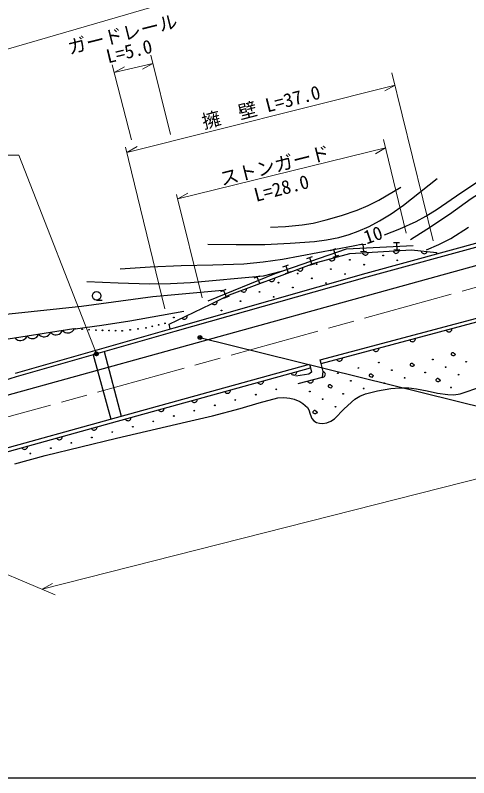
# Model space of a CAD drawing. Units: millimetres, scale not verified. Extents: x 40000 to 680000, y 20000 to 380000.
# Drawn here: x 96882 to 157430, y 205000 to 306771 of the extents above; entities that cross this region are included whole.
import ezdxf
from ezdxf.enums import TextEntityAlignment as Align

# ---------------------------------------------------------------- set-up
doc = ezdxf.new("R2010")
doc.units = ezdxf.units.MM
doc.header["$LTSCALE"] = 1000
doc.linetypes.add('CHAIN', pattern=[18.5, 12, -1.5, 3.5, -1.5])
for name, color, linetype, lineweight in [('M-BGD', 7, 'Continuous', 25), ('M-BMK', 2, 'CHAIN', 13), ('M-STR-HTXT', 7, 'Continuous', 13), ('M-STR-STRC', 7, 'Continuous', 25), ('M-TTL-BAND', 7, 'Continuous', 25)]:
    doc.layers.add(name, color=color, linetype=linetype, lineweight=lineweight)
doc.styles.add('ＭＳ ゴシック', font='')
doc.styles.get('ＭＳ ゴシック').set_extended_font_data('MS Gothic')

msp = doc.modelspace()

# ---------------------------------------------------------------- linework, layer by layer
at = {"layer": 'M-BGD'}
for p, q in [((143738, 272338), (165579, 278340)), ((143872, 271856), (165711, 277858)), ((141107, 275601), (150024, 276055)), ((142911, 276194), (143710, 276234)), ((143310, 276214), (143361, 275215)), ((147370, 276421), (148169, 276462)), ((147769, 276441), (147820, 275442)), ((131564, 272307), (141107, 275601)), ((136801, 273671), (141572, 274977)), ((138975, 275394), (139731, 275655)), ((139353, 275525), (139679, 274579)), ((141572, 274977), (149792, 275451)), ((143761, 275236), (142962, 275195)), ((143228, 275073), (143265, 274979)), ((143265, 274979), (143318, 274901)), ((143318, 274901), (143402, 274826)), ((143402, 274826), (143485, 274783)), ((143485, 274783), (143582, 274756)), ((143710, 274764), (143804, 274801)), ((143804, 274801), (143881, 274854)), ((143881, 274854), (143957, 274938)), ((143957, 274938), (144000, 275021)), ((144000, 275021), (144026, 275119)), ((147338, 275310), (147375, 275216)), ((147375, 275216), (147428, 275139)), ((148220, 275463), (147421, 275422)), ((147428, 275139), (147512, 275063)), ((147512, 275063), (147595, 275020)), ((147595, 275020), (147692, 274994)), ((147692, 274994), (147820, 275001)), ((147820, 275001), (147914, 275039)), ((147914, 275039), (147991, 275091)), ((147991, 275091), (148067, 275176)), ((148067, 275176), (148110, 275258)), ((148110, 275258), (148136, 275356)), ((149792, 275451), (153143, 275111)), ((151070, 275322), (151092, 275223)), ((151092, 275223), (151131, 275138)), ((151131, 275138), (151203, 275051)), ((151203, 275051), (151278, 274995)), ((151278, 274995), (151370, 274953)), ((151370, 274953), (151497, 274940)), ((151497, 274940), (151596, 274962)), ((151596, 274962), (151681, 275002)), ((151681, 275002), (151768, 275074)), ((151768, 275074), (151824, 275148)), ((151824, 275148), (151866, 275241)), ((153143, 275111), (153119, 274916)), ((135794, 274296), (136550, 274557)), ((136172, 274426), (136499, 273481)), ((138801, 274218), (138857, 274134)), ((138857, 274134), (138924, 274069)), ((138924, 274069), (139022, 274013)), ((139022, 274013), (139112, 273988)), ((139112, 273988), (139213, 273983)), ((139213, 273983), (139337, 274017)), ((140057, 274710), (139301, 274449)), ((139337, 274017), (139421, 274073)), ((139421, 274073), (139485, 274140)), ((139485, 274140), (139541, 274239)), ((139541, 274239), (139567, 274328)), ((139567, 274328), (139572, 274429)), ((143582, 274756), (143710, 274764)), ((132143, 271967), (136801, 273671)), ((132613, 273198), (133370, 273459)), ((132991, 273328), (133318, 272383)), ((134542, 272831), (134605, 272752)), ((134605, 272752), (134678, 272694)), ((135173, 272741), (135231, 272814)), ((135231, 272814), (135278, 272917)), ((135278, 272917), (135295, 273008)), ((135295, 273008), (135292, 273109)), ((136877, 273612), (136120, 273351)), ((118115, 265065), (143738, 272338)), ((118251, 264585), (143872, 271856)), ((122647, 268672), (131564, 272307)), ((125498, 269467), (132143, 271967)), ((128776, 271710), (129517, 272012)), ((129146, 271861), (129524, 270935)), ((133696, 272514), (132940, 272253)), ((134678, 272694), (134781, 272646)), ((134781, 272646), (134873, 272629)), ((134873, 272629), (134974, 272633)), ((134974, 272633), (135094, 272677)), ((135094, 272677), (135173, 272741)), ((129894, 271086), (129153, 270784)), ((130774, 271430), (130838, 271351)), ((130838, 271351), (130911, 271293)), ((130911, 271293), (131014, 271245)), ((131014, 271245), (131105, 271228)), ((131105, 271228), (131206, 271232)), ((131206, 271232), (131326, 271276)), ((131326, 271276), (131405, 271340)), ((131405, 271340), (131463, 271413)), ((131463, 271413), (131511, 271516)), ((131511, 271516), (131528, 271607)), ((131528, 271607), (131524, 271708)), ((124317, 269892), (125058, 270194)), ((124687, 270043), (125065, 269117)), ((127007, 270029), (127070, 269950)), ((127070, 269950), (127143, 269891)), ((127143, 269891), (127246, 269844)), ((127246, 269844), (127338, 269827)), ((127338, 269827), (127439, 269831)), ((127439, 269831), (127559, 269875)), ((127559, 269875), (127637, 269939)), ((127637, 269939), (127696, 270012)), ((127696, 270012), (127743, 270115)), ((127743, 270115), (127760, 270206)), ((127760, 270206), (127756, 270307)), ((107751, 268751), (108501, 268751)), ((122999, 268218), (125498, 269467)), ((125435, 269268), (124695, 268966)), ((117432, 265548), (122999, 268218)), ((123122, 268313), (123192, 268240)), ((123192, 268240), (123270, 268189)), ((123270, 268189), (123377, 268153)), ((123377, 268153), (123470, 268144)), ((123470, 268144), (123571, 268157)), ((123571, 268157), (123686, 268213)), ((123686, 268213), (123758, 268284)), ((123758, 268284), (123809, 268362)), ((123809, 268362), (123846, 268469)), ((123854, 268562), (123841, 268662)), ((123846, 268469), (123854, 268562)), ((137614, 260774), (166862, 268583)), ((137743, 260291), (166994, 268101)), ((119822, 266603), (119808, 266703)), ((119089, 266353), (119160, 266281)), ((119160, 266281), (119238, 266230)), ((119238, 266230), (119345, 266193)), ((119345, 266193), (119438, 266185)), ((119438, 266185), (119538, 266198)), ((119538, 266198), (119653, 266254)), ((119653, 266254), (119725, 266325)), ((119725, 266325), (119776, 266403)), ((119776, 266403), (119813, 266510)), ((119813, 266510), (119822, 266603)), ((92214, 262983), (104710, 264971)), ((96907, 259020), (118115, 265065)), ((103107, 264553), (103176, 264727)), ((103176, 264727), (103296, 264584)), ((104496, 264580), (104607, 264695)), ((104607, 264695), (104687, 264805)), ((104687, 264805), (104757, 264978)), ((117566, 264909), (117432, 265548)), ((154420, 264743), (154475, 264659)), ((154475, 264659), (154542, 264594)), ((155039, 264594), (155104, 264661)), ((155104, 264661), (155161, 264759)), ((155161, 264759), (155186, 264849)), ((155186, 264849), (155192, 264950)), ((96856, 263721), (96976, 263578)), ((97048, 258540), (118251, 264585)), ((98175, 263575), (98287, 263689)), ((98287, 263689), (98366, 263799)), ((98366, 263799), (98436, 263972)), ((98436, 263972), (98556, 263829)), ((98556, 263829), (98666, 263750)), ((98666, 263750), (98807, 263675)), ((98807, 263675), (99012, 263610)), ((99012, 263610), (99207, 263609)), ((99207, 263609), (99396, 263639)), ((99396, 263639), (99581, 263701)), ((99581, 263701), (99756, 263826)), ((99756, 263826), (99867, 263941)), ((99867, 263941), (99947, 264051)), ((99947, 264051), (100016, 264224)), ((100016, 264224), (100136, 264081)), ((100136, 264081), (100246, 264001)), ((100246, 264001), (100388, 263926)), ((100388, 263926), (100592, 263862)), ((100592, 263862), (100787, 263860)), ((100787, 263860), (100977, 263891)), ((100977, 263891), (101161, 263952)), ((101161, 263952), (101336, 264077)), ((101336, 264077), (101447, 264192)), ((101447, 264192), (101527, 264302)), ((101527, 264302), (101596, 264475)), ((101596, 264475), (101716, 264332)), ((101716, 264332), (101826, 264253)), ((101826, 264253), (101968, 264178)), ((101968, 264178), (102172, 264113)), ((102172, 264113), (102367, 264112)), ((102367, 264112), (102557, 264142)), ((102557, 264142), (102741, 264204)), ((102741, 264204), (102916, 264329)), ((102916, 264329), (103027, 264444)), ((103027, 264444), (103107, 264553)), ((103296, 264584), (103406, 264504)), ((103406, 264504), (103548, 264429)), ((103548, 264429), (103753, 264365)), ((103753, 264365), (103947, 264363)), ((103947, 264363), (104137, 264393)), ((104137, 264393), (104321, 264455)), ((104321, 264455), (104496, 264580)), ((150311, 263547), (150317, 263648)), ((154542, 264594), (154640, 264537)), ((154640, 264537), (154730, 264511)), ((154730, 264511), (154831, 264505)), ((154831, 264505), (154955, 264538)), ((154955, 264538), (155039, 264594)), ((96976, 263578), (97086, 263498)), ((97086, 263498), (97227, 263424)), ((97227, 263424), (97432, 263359)), ((97432, 263359), (97627, 263358)), ((97627, 263358), (97816, 263388)), ((97816, 263388), (98001, 263450)), ((98001, 263450), (98175, 263575)), ((149544, 263442), (149600, 263357)), ((149600, 263357), (149667, 263292)), ((149667, 263292), (149765, 263236)), ((149765, 263236), (149855, 263210)), ((149855, 263210), (149956, 263204)), ((149956, 263204), (150079, 263237)), ((150079, 263237), (150164, 263292)), ((150164, 263292), (150229, 263359)), ((150229, 263359), (150285, 263457)), ((150285, 263457), (150311, 263547)), ((108770, 261882), (111043, 253266)), ((144669, 262140), (144725, 262055)), ((144725, 262055), (144792, 261991)), ((144792, 261991), (144890, 261934)), ((144890, 261934), (144979, 261908)), ((144979, 261908), (145080, 261902)), ((145080, 261902), (145204, 261935)), ((145204, 261935), (145288, 261991)), ((145288, 261991), (145353, 262058)), ((145353, 262058), (145410, 262156)), ((145410, 262156), (145436, 262245)), ((145436, 262245), (145442, 262346)), ((155109, 261472), (155115, 261608)), ((155115, 261608), (155192, 261711)), ((155192, 261711), (155259, 261769)), ((155259, 261769), (155342, 261770)), ((155342, 261770), (155452, 261665)), ((155452, 261665), (155539, 261646)), ((155539, 261646), (155588, 261617)), ((155588, 261617), (155623, 261523)), ((107299, 261462), (109645, 252881)), ((137743, 260291), (137614, 260774)), ((139794, 260838), (139849, 260754)), ((139849, 260754), (139916, 260689)), ((139916, 260689), (140014, 260632)), ((140014, 260632), (140104, 260606)), ((140104, 260606), (140205, 260600)), ((140205, 260600), (140329, 260633)), ((140329, 260633), (140413, 260689)), ((140413, 260689), (140478, 260756)), ((140478, 260756), (140535, 260854)), ((140535, 260854), (140561, 260944)), ((140561, 260944), (140567, 261045)), ((155169, 261363), (155109, 261472)), ((155244, 261352), (155169, 261363)), ((155329, 261302), (155244, 261352)), ((155424, 261296), (155329, 261302)), ((155535, 261386), (155424, 261296)), ((155623, 261523), (155535, 261386)), ((109604, 252869), (136166, 260185)), ((109737, 252388), (136299, 259703)), ((136166, 260185), (136299, 259703)), ((136299, 259703), (136437, 259147)), ((137971, 259203), (137743, 260291)), ((149635, 260046), (149641, 260182)), ((149695, 259937), (149635, 260046)), ((149641, 260182), (149718, 260284)), ((149770, 259926), (149695, 259937)), ((149718, 260284), (149785, 260343)), ((149855, 259876), (149770, 259926)), ((149785, 260343), (149868, 260344)), ((149950, 259869), (149855, 259876)), ((149868, 260344), (149978, 260238)), ((150061, 259960), (149950, 259869)), ((149978, 260238), (150065, 260220)), ((150149, 260097), (150061, 259960)), ((150065, 260220), (150114, 260191)), ((150114, 260191), (150149, 260097)), ((93285, 257405), (97048, 258540)), ((133700, 258987), (133756, 258903)), ((133756, 258903), (133824, 258838)), ((133824, 258838), (133922, 258783)), ((133922, 258783), (134012, 258757)), ((134012, 258757), (134113, 258752)), ((134113, 258752), (134236, 258786)), ((134236, 258786), (134320, 258842)), ((134320, 258842), (134385, 258910)), ((136096, 258863), (134335, 258579)), ((134385, 258910), (134441, 259008)), ((134441, 259008), (134466, 259098)), ((134466, 259098), (134471, 259199)), ((136437, 259147), (136096, 258863)), ((137914, 258465), (137971, 259203)), ((138066, 259194), (137973, 259233)), ((138010, 258460), (138093, 258502)), ((138142, 259140), (138066, 259194)), ((138093, 258502), (138179, 258575)), ((138216, 259054), (138142, 259140)), ((138179, 258575), (138233, 258651)), ((138258, 258970), (138216, 259054)), ((138233, 258651), (138272, 258745)), ((138282, 258872), (138258, 258970)), ((138272, 258745), (138282, 258872)), ((144161, 258619), (144167, 258755)), ((144220, 258511), (144161, 258619)), ((144167, 258755), (144244, 258858)), ((144296, 258499), (144220, 258511)), ((144244, 258858), (144311, 258917)), ((144381, 258449), (144296, 258499)), ((144311, 258917), (144393, 258918)), ((144393, 258918), (144504, 258812)), ((144586, 258534), (144476, 258443)), ((144504, 258812), (144591, 258793)), ((144675, 258671), (144586, 258534)), ((144591, 258793), (144640, 258765)), ((144640, 258765), (144675, 258671)), ((129273, 257768), (129329, 257684)), ((129329, 257684), (129397, 257619)), ((129397, 257619), (129495, 257563)), ((129495, 257563), (129585, 257538)), ((129585, 257538), (129686, 257533)), ((129686, 257533), (129809, 257567)), ((129809, 257567), (129893, 257623)), ((129893, 257623), (129958, 257691)), ((129958, 257691), (130014, 257789)), ((130014, 257789), (130039, 257879)), ((130039, 257879), (130044, 257980)), ((134676, 257613), (137914, 258465)), ((135908, 257937), (135964, 257853)), ((135964, 257853), (136030, 257787)), ((136030, 257787), (136128, 257730)), ((136128, 257730), (136218, 257704)), ((136218, 257704), (136319, 257698)), ((136319, 257698), (136442, 257730)), ((136442, 257730), (136527, 257786)), ((136527, 257786), (136592, 257853)), ((136592, 257853), (136649, 257950)), ((136649, 257950), (136675, 258040)), ((136675, 258040), (136682, 258141)), ((137911, 258435), (138010, 258460)), ((138770, 257432), (138837, 257490)), ((138837, 257490), (138919, 257491)), ((138919, 257491), (139030, 257386)), ((144476, 258443), (144381, 258449)), ((153085, 258022), (153091, 258158)), ((153145, 257913), (153085, 258022)), ((153091, 258158), (153168, 258260)), ((153220, 257902), (153145, 257913)), ((153168, 258260), (153235, 258319)), ((153305, 257852), (153220, 257902)), ((153235, 258319), (153318, 258320)), ((153400, 257845), (153305, 257852)), ((153318, 258320), (153428, 258214)), ((153511, 257936), (153400, 257845)), ((153428, 258214), (153515, 258196)), ((153599, 258073), (153511, 257936)), ((153515, 258196), (153564, 258167)), ((153564, 258167), (153599, 258073)), ((124846, 256548), (124902, 256464)), ((124902, 256464), (124970, 256400)), ((125466, 256404), (125531, 256472)), ((125531, 256472), (125587, 256570)), ((125587, 256570), (125612, 256660)), ((125612, 256660), (125617, 256761)), ((138687, 257193), (138693, 257329)), ((138746, 257084), (138687, 257193)), ((138693, 257329), (138770, 257432)), ((138822, 257073), (138746, 257084)), ((138907, 257023), (138822, 257073)), ((139002, 257017), (138907, 257023)), ((139112, 257107), (139002, 257017)), ((139030, 257386), (139117, 257367)), ((139201, 257244), (139112, 257107)), ((139117, 257367), (139166, 257338)), ((139166, 257338), (139201, 257244)), ((121185, 255441), (121190, 255542)), ((124970, 256400), (125068, 256344)), ((125068, 256344), (125158, 256319)), ((125158, 256319), (125259, 256314)), ((125259, 256314), (125382, 256348)), ((125382, 256348), (125466, 256404)), ((120419, 255329), (120475, 255245)), ((120475, 255245), (120543, 255181)), ((120543, 255181), (120641, 255125)), ((120641, 255125), (120731, 255100)), ((120731, 255100), (120832, 255095)), ((120832, 255095), (120956, 255129)), ((120956, 255129), (121040, 255185)), ((121040, 255185), (121104, 255252)), ((121104, 255252), (121160, 255351)), ((121160, 255351), (121185, 255441)), ((115992, 254110), (116048, 254026)), ((116048, 254026), (116116, 253962)), ((116116, 253962), (116214, 253906)), ((116214, 253906), (116304, 253881)), ((116304, 253881), (116405, 253875)), ((116405, 253875), (116529, 253909)), ((116529, 253909), (116613, 253966)), ((116613, 253966), (116677, 254033)), ((116677, 254033), (116733, 254132)), ((116733, 254132), (116758, 254221)), ((116758, 254221), (116763, 254323)), ((136663, 253743), (136669, 253879)), ((136723, 253634), (136663, 253743)), ((136669, 253879), (136746, 253981)), ((136798, 253623), (136723, 253634)), ((136746, 253981), (136813, 254040)), ((136883, 253573), (136798, 253623)), ((136813, 254040), (136896, 254041)), ((136978, 253566), (136883, 253573)), ((136896, 254041), (137006, 253935)), ((137089, 253657), (136978, 253566)), ((137006, 253935), (137093, 253917)), ((137177, 253794), (137089, 253657)), ((137093, 253917), (137142, 253888)), ((137142, 253888), (137177, 253794)), ((72508, 242584), (109604, 252869)), ((111565, 252891), (111621, 252807)), ((111621, 252807), (111689, 252742)), ((111689, 252742), (111787, 252687)), ((111787, 252687), (111877, 252662)), ((111877, 252662), (111978, 252656)), ((111978, 252656), (112102, 252690)), ((112102, 252690), (112186, 252747)), ((112186, 252747), (112250, 252814)), ((112250, 252814), (112306, 252912)), ((112306, 252912), (112331, 253002)), ((112331, 253002), (112336, 253103)), ((72637, 242101), (109737, 252388)), ((107033, 251638), (107090, 251554)), ((107090, 251554), (107157, 251490)), ((107157, 251490), (107256, 251434)), ((107256, 251434), (107346, 251409)), ((107346, 251409), (107447, 251404)), ((107447, 251404), (107570, 251438)), ((107570, 251438), (107654, 251494)), ((107654, 251494), (107718, 251562)), ((107718, 251562), (107774, 251661)), ((107774, 251661), (107799, 251750)), ((107799, 251750), (107804, 251852)), ((103081, 250276), (103136, 250375)), ((103136, 250375), (103161, 250465)), ((103161, 250465), (103167, 250566)), ((102396, 250352), (102452, 250268)), ((102452, 250268), (102520, 250204)), ((102520, 250204), (102618, 250148)), ((102618, 250148), (102708, 250123)), ((102708, 250123), (102809, 250118)), ((102809, 250118), (102933, 250152)), ((102933, 250152), (103016, 250209)), ((103016, 250209), (103081, 250276)), ((97758, 249066), (97815, 248982)), ((97815, 248982), (97882, 248918)), ((97882, 248918), (97981, 248862)), ((97981, 248862), (98071, 248837)), ((98071, 248837), (98172, 248832)), ((98172, 248832), (98295, 248866)), ((98295, 248866), (98379, 248923)), ((98379, 248923), (98443, 248991)), ((98443, 248991), (98499, 249089)), ((98499, 249089), (98524, 249179)), ((98524, 249179), (98529, 249280))]:
    msp.add_line(p, q, dxfattribs=at)
for points in [[(194603, 296439), (193401, 295708), (192096, 294784), (190569, 293316), (188993, 291954), (187503, 291157), (185862, 290403), (184833, 290021), (183677, 289711), (180148, 289078), (176623, 288339), (167190, 286371), (165401, 285927), (163492, 285331), (162226, 284826), (160785, 284125), (159225, 283218), (157769, 282249), (154869, 280186), (151839, 278161), (149673, 276784)], [(146176, 277469), (148233, 278273), (150420, 279252), (151705, 279951), (153226, 280904), (156351, 283084), (159410, 285082), (161154, 286061), (162875, 286907), (164719, 287685), (166604, 288362), (168933, 289060), (171453, 289702), (172246, 289894)], [(122596, 276228), (126396, 276154), (130185, 276182), (133582, 276330), (136833, 276576), (138420, 276782), (140101, 277115), (141451, 277491), (142681, 277934), (144140, 278593), (145522, 279336), (147056, 280279), (148703, 281415), (153196, 284960)], [(130974, 278500), (132978, 278584), (135167, 278782), (136641, 279036), (138392, 279460), (140435, 280047), (142518, 280757), (143984, 281382), (145409, 282103), (148368, 283824)], [(151775, 275477), (153435, 276181), (155021, 276976), (157398, 278488)], [(110899, 272921), (114890, 273197), (119042, 273381), (123244, 273446), (127383, 273614), (129970, 273867), (132548, 274224), (142012, 276003), (143292, 276249)], [(106426, 271254), (110620, 271039), (114804, 270934), (117605, 270968), (120274, 271104), (130014, 272011), (132450, 272612)], [(86927, 266048), (88327, 265879), (89721, 265826), (90896, 265945), (92076, 266177), (93892, 266559), (96069, 266898), (105708, 267921), (115255, 269242), (124556, 270094)], [(104885, 264919), (108456, 265385), (112170, 265977), (119373, 267255)], [(96838, 246886), (100890, 248010), (110402, 250338), (119732, 252503), (123218, 253317), (126913, 254287), (129455, 255053), (131949, 255687), (132740, 255744), (133541, 255673), (134131, 255530), (134876, 255212), (135296, 254965), (135892, 254419), (136077, 254111), (136268, 253525), (136466, 252958), (136736, 252626), (137087, 252424), (137506, 252307), (137912, 252270), (138493, 252353), (139026, 252575), (139509, 252901), (140801, 254229), (142200, 255519), (142902, 255917), (143647, 256220), (145230, 256623), (147006, 256956), (148207, 257044), (149414, 257021), (150456, 256907), (151866, 256629), (153261, 256327), (154641, 256134), (155422, 256124), (156287, 256244), (159160, 257200)]]:
    msp.add_lwpolyline(points, dxfattribs=at)
for centre, radius in [((141564, 274130), 50), ((145998, 274712), 50), ((147888, 274058), 50), ((137130, 273548), 50), ((139020, 272894), 50), ((143454, 273476), 50), ((134586, 272311), 50), ((140910, 272240), 50), ((132042, 271075), 50), ((136476, 271657), 50), ((138366, 271004), 50), ((107751, 269321), 570), ((129498, 269839), 50), ((133932, 270421), 50), ((131388, 269185), 50), ((126954, 268603), 50), ((124410, 267367), 50), ((116881, 265646), 50), ((118062, 266419), 50), ((104885, 264919), 50), ((105809, 264859), 50), ((106733, 264798), 50), ((107656, 264737), 50), ((108531, 264715), 50), ((109406, 264692), 50), ((110281, 264669), 50), ((111155, 264647), 50), ((112216, 264783), 50), ((113276, 264919), 50), ((114336, 265056), 50), ((115184, 265252), 50), ((116032, 265449), 50), ((121546, 263761), 250), ((121546, 263761), 150), ((121546, 263761), 50), ((107709, 261580), 250), ((107709, 261580), 150), ((107709, 261580), 50), ((152624, 260824), 50), ((157086, 260526), 50), ((142688, 259697), 50), ((145425, 260410), 50), ((154349, 259812), 50), ((139951, 258984), 50), ((147150, 259398), 50), ((151612, 259099), 50), ((156074, 258801), 50), ((141676, 257972), 50), ((146138, 257673), 50), ((148875, 258386), 50), ((131739, 256844), 50), ((136202, 256545), 50), ((143401, 256960), 50), ((155062, 257075), 50), ((126265, 255418), 50), ((129002, 256131), 50), ((137927, 255533), 50), ((140664, 256247), 50), ((123528, 254705), 50), ((139652, 254522), 50), ((120791, 253991), 50), ((115317, 252565), 50), ((118054, 253278), 50), ((112580, 251852), 50), ((107106, 250426), 50), ((109843, 251139), 50), ((104369, 249712), 50), ((98895, 248286), 50), ((101632, 248999), 50)]:
    msp.add_circle(centre, radius, dxfattribs=at)
at = {"layer": 'M-BMK'}
msp.add_line((72207, 246611), (167206, 272909), dxfattribs=at)
at = {"layer": 'M-STR-HTXT'}
for p, q in [((59677, 291703), (230966, 341643)), ((114998, 301437), (117595, 290875)), ((110092, 299129), (115243, 300348)), ((115243, 300348), (113880, 299594)), ((109831, 300140), (112413, 290165)), ((110092, 299129), (111455, 299883)), ((147181, 299102), (152691, 276666)), ((111791, 288466), (147588, 297444)), ((147588, 297444), (146235, 296671)), ((100486, 230154), (338756, 290638)), ((146045, 290184), (149055, 277688)), ((116873, 267586), (111620, 289169)), ((111791, 288466), (113143, 289239)), ((118576, 282258), (146317, 289054)), ((146317, 289054), (144960, 288289)), ((97348, 288087), (67252, 288087)), ((107709, 261580), (97348, 288087)), ((118576, 282258), (119933, 283023)), ((118426, 282865), (121834, 269063)), ((74085, 241148), (102218, 229433)), ((100486, 230154), (101837, 230930))]:
    msp.add_line(p, q, dxfattribs=at)
for radius in [250, 150, 50]:
    msp.add_circle((107709, 261580), radius, dxfattribs=at)
at = {"layer": 'M-STR-STRC'}
for p, q in [((139528, 268161), (188237, 281607)), ((70776, 249126), (139528, 268161)), ((121546, 263761), (183223, 248515))]:
    msp.add_line(p, q, dxfattribs=at)
for radius in [250, 150, 50]:
    msp.add_circle((121546, 263761), radius, dxfattribs=at)
at = {"layer": 'M-TTL-BAND'}
msp.add_line((40000, 205000), (579000, 205000), dxfattribs=at)

# ---------------------------------------------------------------- texts
at = {"layer": 'M-BGD', "style": 'ＭＳ ゴシック'}
msp.add_text('10', height=1833, rotation=19.2, dxfattribs=at).set_placement((144648, 277450), align=Align.MIDDLE_CENTER)
at = {"layer": 'M-STR-HTXT', "style": 'ＭＳ ゴシック'}
for s, rotation, p in [('ガードレール', 14, (111204, 304253)), ('L=5.0', 13.5, (112094, 301968)), ('擁\u3000壁 L=37.0', 14.5, (129706, 294527)), ('ストンガード', 14.1, (131526, 286723)), ('L=28.0', 14.6, (132427, 283689))]:
    msp.add_text(s, height=1833, rotation=rotation, dxfattribs=at).set_placement(p, align=Align.MIDDLE_CENTER)

doc.saveas('drawing.dxf')
